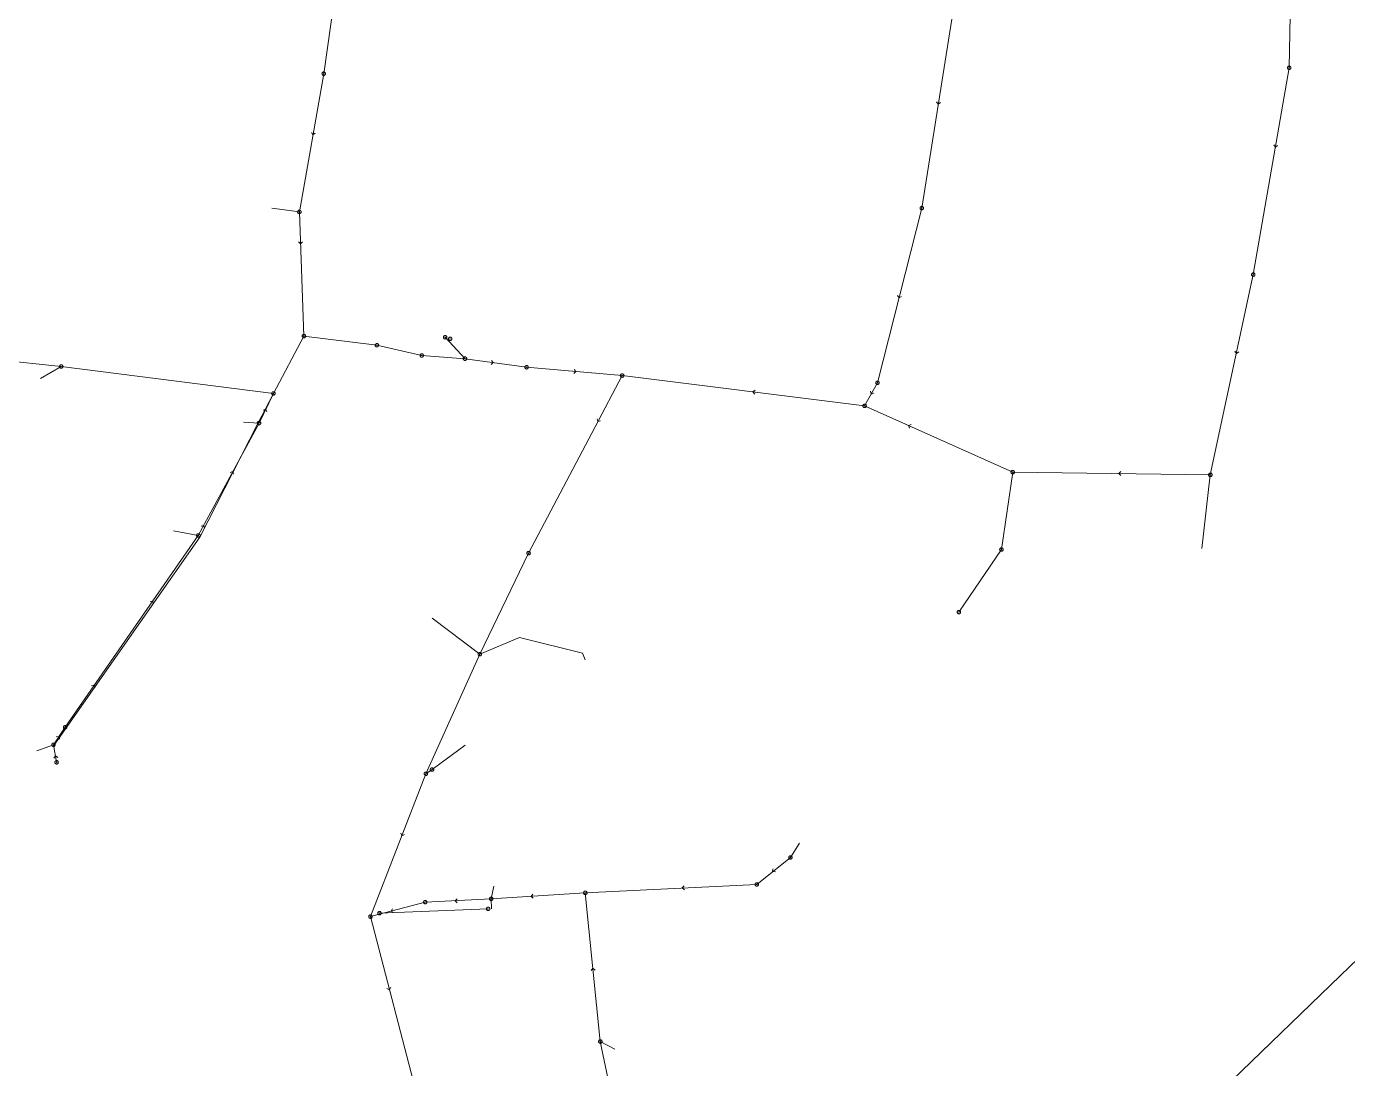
# Model space of a CAD drawing. Header units: metres. Extents: x 25504150 to 25508618, y 6694193 to 6702753.
# Drawn here: x 25504978.4 to 25505330.6, y 6696324.8 to 6696602.7 of the extents above; entities that cross this region are included whole.
import ezdxf

# ---------------------------------------------------------------- set-up
doc = ezdxf.new("R2010")
doc.units = ezdxf.units.M
for name, pattern in [('Sewer_node', [0]), ('Viemariputket', [0]), ('Viemarivarusteet', [0])]:
    doc.linetypes.add(name, pattern=pattern)
for name, color, linetype, lineweight in [('Sewer_node', 7, 'Sewer_node', 0), ('Viemariputket', 7, 'Viemariputket', 0), ('Viemarivarusteet', 7, 'Viemarivarusteet', 0)]:
    doc.layers.add(name, color=color, linetype=linetype, lineweight=lineweight)

msp = doc.modelspace()

# ---------------------------------------------------------------- linework, layer by layer
at = {"layer": 'Sewer_node', "color": 46, "linetype": 'Continuous', "true_color": 0x7f5f00, "flags": 128}
for points, elevation in [([(25505058.12, 6696590.08), (25505058.11, 6696590.15), (25505058.1, 6696590.23), (25505058.07, 6696590.29), (25505058.03, 6696590.36), (25505057.98, 6696590.41), (25505057.93, 6696590.46), (25505057.86, 6696590.5), (25505057.8, 6696590.53), (25505057.72, 6696590.54), (25505057.65, 6696590.55), (25505057.58, 6696590.54), (25505057.5, 6696590.53), (25505057.44, 6696590.5), (25505057.37, 6696590.46), (25505057.32, 6696590.41), (25505057.27, 6696590.36), (25505057.23, 6696590.29), (25505057.2, 6696590.23), (25505057.19, 6696590.15), (25505057.18, 6696590.08), (25505057.19, 6696590.01), (25505057.2, 6696589.93), (25505057.23, 6696589.87), (25505057.27, 6696589.8), (25505057.32, 6696589.75), (25505057.37, 6696589.7), (25505057.44, 6696589.66), (25505057.5, 6696589.63), (25505057.58, 6696589.62), (25505057.65, 6696589.61), (25505057.72, 6696589.62), (25505057.8, 6696589.63), (25505057.86, 6696589.66), (25505057.93, 6696589.7), (25505057.98, 6696589.75), (25505058.03, 6696589.8), (25505058.07, 6696589.87), (25505058.1, 6696589.93), (25505058.11, 6696590.01)], 41.61), ([(25505315.49, 6696591.67), (25505315.48, 6696591.74), (25505315.47, 6696591.81), (25505315.44, 6696591.88), (25505315.4, 6696591.94), (25505315.36, 6696592), (25505315.3, 6696592.04), (25505315.24, 6696592.08), (25505315.17, 6696592.11), (25505315.1, 6696592.12), (25505315.03, 6696592.13), (25505314.96, 6696592.12), (25505314.89, 6696592.11), (25505314.82, 6696592.08), (25505314.76, 6696592.04), (25505314.7, 6696592), (25505314.66, 6696591.94), (25505314.62, 6696591.88), (25505314.59, 6696591.81), (25505314.58, 6696591.74), (25505314.57, 6696591.67), (25505314.58, 6696591.6), (25505314.59, 6696591.53), (25505314.62, 6696591.46), (25505314.66, 6696591.4), (25505314.7, 6696591.34), (25505314.76, 6696591.3), (25505314.82, 6696591.26), (25505314.89, 6696591.23), (25505314.96, 6696591.22), (25505315.03, 6696591.21), (25505315.1, 6696591.22), (25505315.17, 6696591.23), (25505315.24, 6696591.26), (25505315.3, 6696591.3), (25505315.36, 6696591.34), (25505315.4, 6696591.4), (25505315.44, 6696591.46), (25505315.47, 6696591.53), (25505315.48, 6696591.6)], 42.36), ([(25505051.62, 6696553.23), (25505051.61, 6696553.3), (25505051.6, 6696553.38), (25505051.57, 6696553.44), (25505051.53, 6696553.51), (25505051.48, 6696553.56), (25505051.43, 6696553.61), (25505051.36, 6696553.65), (25505051.3, 6696553.68), (25505051.22, 6696553.69), (25505051.15, 6696553.7), (25505051.08, 6696553.69), (25505051, 6696553.68), (25505050.94, 6696553.65), (25505050.87, 6696553.61), (25505050.82, 6696553.56), (25505050.77, 6696553.51), (25505050.73, 6696553.44), (25505050.7, 6696553.38), (25505050.69, 6696553.3), (25505050.68, 6696553.23), (25505050.69, 6696553.16), (25505050.7, 6696553.08), (25505050.73, 6696553.02), (25505050.77, 6696552.95), (25505050.82, 6696552.9), (25505050.87, 6696552.85), (25505050.94, 6696552.81), (25505051, 6696552.78), (25505051.08, 6696552.77), (25505051.15, 6696552.76), (25505051.22, 6696552.77), (25505051.3, 6696552.78), (25505051.36, 6696552.81), (25505051.43, 6696552.85), (25505051.48, 6696552.9), (25505051.53, 6696552.95), (25505051.57, 6696553.02), (25505051.6, 6696553.08), (25505051.61, 6696553.16)], 41.94), ([(25505305.91, 6696536.51), (25505305.9, 6696536.58), (25505305.89, 6696536.65), (25505305.86, 6696536.72), (25505305.82, 6696536.78), (25505305.78, 6696536.84), (25505305.72, 6696536.88), (25505305.66, 6696536.92), (25505305.59, 6696536.95), (25505305.52, 6696536.96), (25505305.45, 6696536.97), (25505305.38, 6696536.96), (25505305.31, 6696536.95), (25505305.24, 6696536.92), (25505305.18, 6696536.88), (25505305.12, 6696536.84), (25505305.08, 6696536.78), (25505305.04, 6696536.72), (25505305.01, 6696536.65), (25505305, 6696536.58), (25505304.99, 6696536.51), (25505305, 6696536.44), (25505305.01, 6696536.37), (25505305.04, 6696536.3), (25505305.08, 6696536.24), (25505305.12, 6696536.18), (25505305.18, 6696536.14), (25505305.24, 6696536.1), (25505305.31, 6696536.07), (25505305.38, 6696536.06), (25505305.45, 6696536.05), (25505305.52, 6696536.06), (25505305.59, 6696536.07), (25505305.66, 6696536.1), (25505305.72, 6696536.14), (25505305.78, 6696536.18), (25505305.82, 6696536.24), (25505305.86, 6696536.3), (25505305.89, 6696536.37), (25505305.9, 6696536.44)], 41.41), ([(25505052.82, 6696520.13), (25505052.81, 6696520.2), (25505052.8, 6696520.27), (25505052.77, 6696520.34), (25505052.73, 6696520.4), (25505052.69, 6696520.46), (25505052.63, 6696520.5), (25505052.57, 6696520.54), (25505052.5, 6696520.57), (25505052.43, 6696520.58), (25505052.36, 6696520.59), (25505052.29, 6696520.58), (25505052.22, 6696520.57), (25505052.15, 6696520.54), (25505052.09, 6696520.5), (25505052.03, 6696520.46), (25505051.99, 6696520.4), (25505051.95, 6696520.34), (25505051.92, 6696520.27), (25505051.91, 6696520.2), (25505051.9, 6696520.13), (25505051.91, 6696520.06), (25505051.92, 6696519.99), (25505051.95, 6696519.92), (25505051.99, 6696519.86), (25505052.03, 6696519.8), (25505052.09, 6696519.76), (25505052.15, 6696519.72), (25505052.22, 6696519.69), (25505052.29, 6696519.68), (25505052.36, 6696519.67), (25505052.43, 6696519.68), (25505052.5, 6696519.69), (25505052.57, 6696519.72), (25505052.63, 6696519.76), (25505052.69, 6696519.8), (25505052.73, 6696519.86), (25505052.77, 6696519.92), (25505052.8, 6696519.99), (25505052.81, 6696520.06)], 41.94), ([(25505072.29, 6696517.68), (25505072.28, 6696517.75), (25505072.27, 6696517.82), (25505072.24, 6696517.89), (25505072.2, 6696517.95), (25505072.16, 6696518.01), (25505072.1, 6696518.05), (25505072.04, 6696518.09), (25505071.97, 6696518.12), (25505071.9, 6696518.13), (25505071.83, 6696518.14), (25505071.76, 6696518.13), (25505071.69, 6696518.12), (25505071.62, 6696518.09), (25505071.56, 6696518.05), (25505071.5, 6696518.01), (25505071.46, 6696517.95), (25505071.42, 6696517.89), (25505071.39, 6696517.82), (25505071.38, 6696517.75), (25505071.37, 6696517.68), (25505071.38, 6696517.61), (25505071.39, 6696517.54), (25505071.42, 6696517.47), (25505071.46, 6696517.41), (25505071.5, 6696517.35), (25505071.56, 6696517.31), (25505071.62, 6696517.27), (25505071.69, 6696517.24), (25505071.76, 6696517.23), (25505071.83, 6696517.22), (25505071.9, 6696517.23), (25505071.97, 6696517.24), (25505072.04, 6696517.27), (25505072.1, 6696517.31), (25505072.16, 6696517.35), (25505072.2, 6696517.41), (25505072.24, 6696517.47), (25505072.27, 6696517.54), (25505072.28, 6696517.61)], 40.75), ([(25504988.12, 6696512.01), (25504988.11, 6696512.08), (25504988.1, 6696512.15), (25504988.07, 6696512.22), (25504988.03, 6696512.28), (25504987.99, 6696512.34), (25504987.93, 6696512.38), (25504987.87, 6696512.42), (25504987.8, 6696512.45), (25504987.73, 6696512.46), (25504987.66, 6696512.47), (25504987.59, 6696512.46), (25504987.52, 6696512.45), (25504987.45, 6696512.42), (25504987.39, 6696512.38), (25504987.33, 6696512.34), (25504987.29, 6696512.28), (25504987.25, 6696512.22), (25504987.22, 6696512.15), (25504987.21, 6696512.08), (25504987.2, 6696512.01), (25504987.21, 6696511.94), (25504987.22, 6696511.87), (25504987.25, 6696511.8), (25504987.29, 6696511.74), (25504987.33, 6696511.68), (25504987.39, 6696511.64), (25504987.45, 6696511.6), (25504987.52, 6696511.57), (25504987.59, 6696511.56), (25504987.66, 6696511.55), (25504987.73, 6696511.56), (25504987.8, 6696511.57), (25504987.87, 6696511.6), (25504987.93, 6696511.64), (25504987.99, 6696511.68), (25504988.03, 6696511.74), (25504988.07, 6696511.8), (25504988.1, 6696511.87), (25504988.11, 6696511.94)], 44.94), ([(25505084.24, 6696514.95), (25505084.23, 6696515.02), (25505084.22, 6696515.09), (25505084.19, 6696515.16), (25505084.15, 6696515.22), (25505084.11, 6696515.28), (25505084.05, 6696515.32), (25505083.99, 6696515.36), (25505083.92, 6696515.39), (25505083.85, 6696515.4), (25505083.78, 6696515.41), (25505083.71, 6696515.4), (25505083.64, 6696515.39), (25505083.57, 6696515.36), (25505083.51, 6696515.32), (25505083.45, 6696515.28), (25505083.41, 6696515.22), (25505083.37, 6696515.16), (25505083.34, 6696515.09), (25505083.33, 6696515.02), (25505083.32, 6696514.95), (25505083.33, 6696514.88), (25505083.34, 6696514.81), (25505083.37, 6696514.74), (25505083.41, 6696514.68), (25505083.45, 6696514.62), (25505083.51, 6696514.58), (25505083.57, 6696514.54), (25505083.64, 6696514.51), (25505083.71, 6696514.5), (25505083.78, 6696514.49), (25505083.85, 6696514.5), (25505083.92, 6696514.51), (25505083.99, 6696514.54), (25505084.05, 6696514.58), (25505084.11, 6696514.62), (25505084.15, 6696514.68), (25505084.19, 6696514.74), (25505084.22, 6696514.81), (25505084.23, 6696514.88)], 40.28), ([(25505095.78, 6696514.1), (25505095.77, 6696514.17), (25505095.76, 6696514.25), (25505095.73, 6696514.31), (25505095.69, 6696514.38), (25505095.64, 6696514.43), (25505095.59, 6696514.48), (25505095.52, 6696514.52), (25505095.46, 6696514.55), (25505095.38, 6696514.56), (25505095.31, 6696514.57), (25505095.24, 6696514.56), (25505095.16, 6696514.55), (25505095.1, 6696514.52), (25505095.03, 6696514.48), (25505094.98, 6696514.43), (25505094.93, 6696514.38), (25505094.89, 6696514.31), (25505094.86, 6696514.25), (25505094.85, 6696514.17), (25505094.84, 6696514.1), (25505094.85, 6696514.03), (25505094.86, 6696513.95), (25505094.89, 6696513.89), (25505094.93, 6696513.82), (25505094.98, 6696513.77), (25505095.03, 6696513.72), (25505095.1, 6696513.68), (25505095.16, 6696513.65), (25505095.24, 6696513.64), (25505095.31, 6696513.63), (25505095.38, 6696513.64), (25505095.46, 6696513.65), (25505095.52, 6696513.68), (25505095.59, 6696513.72), (25505095.64, 6696513.77), (25505095.69, 6696513.82), (25505095.73, 6696513.89), (25505095.76, 6696513.95), (25505095.77, 6696514.03)], 39.91), ([(25505112.18, 6696511.8), (25505112.17, 6696511.87), (25505112.16, 6696511.94), (25505112.13, 6696512.01), (25505112.09, 6696512.07), (25505112.05, 6696512.13), (25505111.99, 6696512.17), (25505111.93, 6696512.21), (25505111.86, 6696512.24), (25505111.79, 6696512.25), (25505111.72, 6696512.26), (25505111.65, 6696512.25), (25505111.58, 6696512.24), (25505111.51, 6696512.21), (25505111.45, 6696512.17), (25505111.39, 6696512.13), (25505111.35, 6696512.07), (25505111.31, 6696512.01), (25505111.28, 6696511.94), (25505111.27, 6696511.87), (25505111.26, 6696511.8), (25505111.27, 6696511.73), (25505111.28, 6696511.66), (25505111.31, 6696511.59), (25505111.35, 6696511.53), (25505111.39, 6696511.47), (25505111.45, 6696511.43), (25505111.51, 6696511.39), (25505111.58, 6696511.36), (25505111.65, 6696511.35), (25505111.72, 6696511.34), (25505111.79, 6696511.35), (25505111.86, 6696511.36), (25505111.93, 6696511.39), (25505111.99, 6696511.43), (25505112.05, 6696511.47), (25505112.09, 6696511.53), (25505112.13, 6696511.59), (25505112.16, 6696511.66), (25505112.17, 6696511.73)], 39.2), ([(25505137.67, 6696509.58), (25505137.66, 6696509.65), (25505137.65, 6696509.72), (25505137.62, 6696509.79), (25505137.58, 6696509.85), (25505137.54, 6696509.91), (25505137.48, 6696509.95), (25505137.42, 6696509.99), (25505137.35, 6696510.02), (25505137.28, 6696510.03), (25505137.21, 6696510.04), (25505137.14, 6696510.03), (25505137.07, 6696510.02), (25505137, 6696509.99), (25505136.94, 6696509.95), (25505136.88, 6696509.91), (25505136.84, 6696509.85), (25505136.8, 6696509.79), (25505136.77, 6696509.72), (25505136.76, 6696509.65), (25505136.75, 6696509.58), (25505136.76, 6696509.51), (25505136.77, 6696509.44), (25505136.8, 6696509.37), (25505136.84, 6696509.31), (25505136.88, 6696509.25), (25505136.94, 6696509.21), (25505137, 6696509.17), (25505137.07, 6696509.14), (25505137.14, 6696509.13), (25505137.21, 6696509.12), (25505137.28, 6696509.13), (25505137.35, 6696509.14), (25505137.42, 6696509.17), (25505137.48, 6696509.21), (25505137.54, 6696509.25), (25505137.58, 6696509.31), (25505137.62, 6696509.37), (25505137.65, 6696509.44), (25505137.66, 6696509.51)], 39.08), ([(25505044.69, 6696504.83), (25505044.68, 6696504.9), (25505044.67, 6696504.97), (25505044.64, 6696505.04), (25505044.6, 6696505.1), (25505044.56, 6696505.16), (25505044.5, 6696505.2), (25505044.44, 6696505.24), (25505044.37, 6696505.27), (25505044.3, 6696505.28), (25505044.23, 6696505.29), (25505044.16, 6696505.28), (25505044.09, 6696505.27), (25505044.02, 6696505.24), (25505043.96, 6696505.2), (25505043.9, 6696505.16), (25505043.86, 6696505.1), (25505043.82, 6696505.04), (25505043.79, 6696504.97), (25505043.78, 6696504.9), (25505043.77, 6696504.83), (25505043.78, 6696504.76), (25505043.79, 6696504.69), (25505043.82, 6696504.62), (25505043.86, 6696504.56), (25505043.9, 6696504.5), (25505043.96, 6696504.46), (25505044.02, 6696504.42), (25505044.09, 6696504.39), (25505044.16, 6696504.38), (25505044.23, 6696504.37), (25505044.3, 6696504.38), (25505044.37, 6696504.39), (25505044.44, 6696504.42), (25505044.5, 6696504.46), (25505044.56, 6696504.5), (25505044.6, 6696504.56), (25505044.64, 6696504.62), (25505044.67, 6696504.69), (25505044.68, 6696504.76)], 42.04), ([(25505202.3, 6696501.51), (25505202.29, 6696501.58), (25505202.28, 6696501.65), (25505202.25, 6696501.72), (25505202.21, 6696501.78), (25505202.17, 6696501.84), (25505202.11, 6696501.88), (25505202.05, 6696501.92), (25505201.98, 6696501.95), (25505201.91, 6696501.96), (25505201.84, 6696501.97), (25505201.77, 6696501.96), (25505201.7, 6696501.95), (25505201.63, 6696501.92), (25505201.57, 6696501.88), (25505201.51, 6696501.84), (25505201.47, 6696501.78), (25505201.43, 6696501.72), (25505201.4, 6696501.65), (25505201.39, 6696501.58), (25505201.38, 6696501.51), (25505201.39, 6696501.44), (25505201.4, 6696501.37), (25505201.43, 6696501.3), (25505201.47, 6696501.24), (25505201.51, 6696501.18), (25505201.57, 6696501.14), (25505201.63, 6696501.1), (25505201.7, 6696501.07), (25505201.77, 6696501.06), (25505201.84, 6696501.05), (25505201.91, 6696501.06), (25505201.98, 6696501.07), (25505202.05, 6696501.1), (25505202.11, 6696501.14), (25505202.17, 6696501.18), (25505202.21, 6696501.24), (25505202.25, 6696501.3), (25505202.28, 6696501.37), (25505202.29, 6696501.44)], 39.6), ([(25505040.87, 6696496.94), (25505040.86, 6696497.01), (25505040.85, 6696497.09), (25505040.82, 6696497.15), (25505040.78, 6696497.22), (25505040.73, 6696497.27), (25505040.68, 6696497.32), (25505040.61, 6696497.36), (25505040.55, 6696497.39), (25505040.47, 6696497.4), (25505040.4, 6696497.41), (25505040.33, 6696497.4), (25505040.25, 6696497.39), (25505040.19, 6696497.36), (25505040.12, 6696497.32), (25505040.07, 6696497.27), (25505040.02, 6696497.22), (25505039.98, 6696497.15), (25505039.95, 6696497.09), (25505039.94, 6696497.01), (25505039.93, 6696496.94), (25505039.94, 6696496.87), (25505039.95, 6696496.79), (25505039.98, 6696496.73), (25505040.02, 6696496.66), (25505040.07, 6696496.61), (25505040.12, 6696496.56), (25505040.19, 6696496.52), (25505040.25, 6696496.49), (25505040.33, 6696496.48), (25505040.4, 6696496.47), (25505040.47, 6696496.48), (25505040.55, 6696496.49), (25505040.61, 6696496.52), (25505040.68, 6696496.56), (25505040.73, 6696496.61), (25505040.78, 6696496.66), (25505040.82, 6696496.73), (25505040.85, 6696496.79), (25505040.86, 6696496.87)], 100), ([(25505241.78, 6696483.82), (25505241.77, 6696483.89), (25505241.76, 6696483.96), (25505241.73, 6696484.03), (25505241.69, 6696484.09), (25505241.65, 6696484.15), (25505241.59, 6696484.19), (25505241.53, 6696484.23), (25505241.46, 6696484.26), (25505241.39, 6696484.27), (25505241.32, 6696484.28), (25505241.25, 6696484.27), (25505241.18, 6696484.26), (25505241.11, 6696484.23), (25505241.05, 6696484.19), (25505240.99, 6696484.15), (25505240.95, 6696484.09), (25505240.91, 6696484.03), (25505240.88, 6696483.96), (25505240.87, 6696483.89), (25505240.86, 6696483.82), (25505240.87, 6696483.75), (25505240.88, 6696483.68), (25505240.91, 6696483.61), (25505240.95, 6696483.55), (25505240.99, 6696483.49), (25505241.05, 6696483.45), (25505241.11, 6696483.41), (25505241.18, 6696483.38), (25505241.25, 6696483.37), (25505241.32, 6696483.36), (25505241.39, 6696483.37), (25505241.46, 6696483.38), (25505241.53, 6696483.41), (25505241.59, 6696483.45), (25505241.65, 6696483.49), (25505241.69, 6696483.55), (25505241.73, 6696483.61), (25505241.76, 6696483.68), (25505241.77, 6696483.75)], 39.96), ([(25505294.46, 6696483.12), (25505294.45, 6696483.19), (25505294.44, 6696483.26), (25505294.41, 6696483.33), (25505294.37, 6696483.39), (25505294.33, 6696483.45), (25505294.27, 6696483.49), (25505294.21, 6696483.53), (25505294.14, 6696483.56), (25505294.07, 6696483.57), (25505294, 6696483.58), (25505293.93, 6696483.57), (25505293.86, 6696483.56), (25505293.79, 6696483.53), (25505293.73, 6696483.49), (25505293.67, 6696483.45), (25505293.63, 6696483.39), (25505293.59, 6696483.33), (25505293.56, 6696483.26), (25505293.55, 6696483.19), (25505293.54, 6696483.12), (25505293.55, 6696483.05), (25505293.56, 6696482.98), (25505293.59, 6696482.91), (25505293.63, 6696482.85), (25505293.67, 6696482.79), (25505293.73, 6696482.75), (25505293.79, 6696482.71), (25505293.86, 6696482.68), (25505293.93, 6696482.67), (25505294, 6696482.66), (25505294.07, 6696482.67), (25505294.14, 6696482.68), (25505294.21, 6696482.71), (25505294.27, 6696482.75), (25505294.33, 6696482.79), (25505294.37, 6696482.85), (25505294.41, 6696482.91), (25505294.44, 6696482.98), (25505294.45, 6696483.05)], 39.1), ([(25505024.68, 6696466.94), (25505024.67, 6696467.01), (25505024.66, 6696467.09), (25505024.63, 6696467.15), (25505024.59, 6696467.22), (25505024.54, 6696467.27), (25505024.49, 6696467.32), (25505024.42, 6696467.36), (25505024.36, 6696467.39), (25505024.28, 6696467.4), (25505024.21, 6696467.41), (25505024.14, 6696467.4), (25505024.06, 6696467.39), (25505024, 6696467.36), (25505023.93, 6696467.32), (25505023.88, 6696467.27), (25505023.83, 6696467.22), (25505023.79, 6696467.15), (25505023.76, 6696467.09), (25505023.75, 6696467.01), (25505023.74, 6696466.94), (25505023.75, 6696466.87), (25505023.76, 6696466.79), (25505023.79, 6696466.73), (25505023.83, 6696466.66), (25505023.88, 6696466.61), (25505023.93, 6696466.56), (25505024, 6696466.52), (25505024.06, 6696466.49), (25505024.14, 6696466.48), (25505024.21, 6696466.47), (25505024.28, 6696466.48), (25505024.36, 6696466.49), (25505024.42, 6696466.52), (25505024.49, 6696466.56), (25505024.54, 6696466.61), (25505024.59, 6696466.66), (25505024.63, 6696466.73), (25505024.66, 6696466.79), (25505024.67, 6696466.87)], 100), ([(25505112.73, 6696462.23), (25505112.72, 6696462.3), (25505112.71, 6696462.37), (25505112.68, 6696462.44), (25505112.64, 6696462.5), (25505112.6, 6696462.56), (25505112.54, 6696462.6), (25505112.48, 6696462.64), (25505112.41, 6696462.67), (25505112.34, 6696462.68), (25505112.27, 6696462.69), (25505112.2, 6696462.68), (25505112.13, 6696462.67), (25505112.06, 6696462.64), (25505112, 6696462.6), (25505111.94, 6696462.56), (25505111.9, 6696462.5), (25505111.86, 6696462.44), (25505111.83, 6696462.37), (25505111.82, 6696462.3), (25505111.81, 6696462.23), (25505111.82, 6696462.16), (25505111.83, 6696462.09), (25505111.86, 6696462.02), (25505111.9, 6696461.96), (25505111.94, 6696461.9), (25505112, 6696461.86), (25505112.06, 6696461.82), (25505112.13, 6696461.79), (25505112.2, 6696461.78), (25505112.27, 6696461.77), (25505112.34, 6696461.78), (25505112.41, 6696461.79), (25505112.48, 6696461.82), (25505112.54, 6696461.86), (25505112.6, 6696461.9), (25505112.64, 6696461.96), (25505112.68, 6696462.02), (25505112.71, 6696462.09), (25505112.72, 6696462.16)], 38.56), ([(25505099.71, 6696435.29), (25505099.7, 6696435.36), (25505099.69, 6696435.43), (25505099.66, 6696435.5), (25505099.62, 6696435.56), (25505099.58, 6696435.62), (25505099.52, 6696435.66), (25505099.46, 6696435.7), (25505099.39, 6696435.73), (25505099.32, 6696435.74), (25505099.25, 6696435.75), (25505099.18, 6696435.74), (25505099.11, 6696435.73), (25505099.04, 6696435.7), (25505098.98, 6696435.66), (25505098.92, 6696435.62), (25505098.88, 6696435.56), (25505098.84, 6696435.5), (25505098.81, 6696435.43), (25505098.8, 6696435.36), (25505098.79, 6696435.29), (25505098.8, 6696435.22), (25505098.81, 6696435.15), (25505098.84, 6696435.08), (25505098.88, 6696435.02), (25505098.92, 6696434.96), (25505098.98, 6696434.92), (25505099.04, 6696434.88), (25505099.11, 6696434.85), (25505099.18, 6696434.84), (25505099.25, 6696434.83), (25505099.32, 6696434.84), (25505099.39, 6696434.85), (25505099.46, 6696434.88), (25505099.52, 6696434.92), (25505099.58, 6696434.96), (25505099.62, 6696435.02), (25505099.66, 6696435.08), (25505099.69, 6696435.15), (25505099.7, 6696435.22)], 38.88), ([(25504989.15, 6696415.8), (25504989.14, 6696415.87), (25504989.13, 6696415.94), (25504989.1, 6696416.01), (25504989.06, 6696416.07), (25504989.02, 6696416.13), (25504988.96, 6696416.17), (25504988.9, 6696416.21), (25504988.83, 6696416.24), (25504988.76, 6696416.25), (25504988.69, 6696416.26), (25504988.62, 6696416.25), (25504988.55, 6696416.24), (25504988.48, 6696416.21), (25504988.42, 6696416.17), (25504988.36, 6696416.13), (25504988.32, 6696416.07), (25504988.28, 6696416.01), (25504988.25, 6696415.94), (25504988.24, 6696415.87), (25504988.23, 6696415.8), (25504988.24, 6696415.73), (25504988.25, 6696415.66), (25504988.28, 6696415.59), (25504988.32, 6696415.53), (25504988.36, 6696415.47), (25504988.42, 6696415.43), (25504988.48, 6696415.39), (25504988.55, 6696415.36), (25504988.62, 6696415.35), (25504988.69, 6696415.34), (25504988.76, 6696415.35), (25504988.83, 6696415.36), (25504988.9, 6696415.39), (25504988.96, 6696415.43), (25504989.02, 6696415.47), (25504989.06, 6696415.53), (25504989.1, 6696415.59), (25504989.13, 6696415.66), (25504989.14, 6696415.73)], 100), ([(25504986.04, 6696411.13), (25504986.03, 6696411.2), (25504986.02, 6696411.27), (25504985.99, 6696411.34), (25504985.95, 6696411.4), (25504985.91, 6696411.46), (25504985.85, 6696411.5), (25504985.79, 6696411.54), (25504985.72, 6696411.57), (25504985.65, 6696411.58), (25504985.58, 6696411.59), (25504985.51, 6696411.58), (25504985.44, 6696411.57), (25504985.37, 6696411.54), (25504985.31, 6696411.5), (25504985.25, 6696411.46), (25504985.21, 6696411.4), (25504985.17, 6696411.34), (25504985.14, 6696411.27), (25504985.13, 6696411.2), (25504985.12, 6696411.13), (25504985.13, 6696411.06), (25504985.14, 6696410.99), (25504985.17, 6696410.92), (25504985.21, 6696410.86), (25504985.25, 6696410.8), (25504985.31, 6696410.76), (25504985.37, 6696410.72), (25504985.44, 6696410.69), (25504985.51, 6696410.68), (25504985.58, 6696410.67), (25504985.65, 6696410.68), (25504985.72, 6696410.69), (25504985.79, 6696410.72), (25504985.85, 6696410.76), (25504985.91, 6696410.8), (25504985.95, 6696410.86), (25504985.99, 6696410.92), (25504986.02, 6696410.99), (25504986.03, 6696411.06)], 100), ([(25504986.9, 6696406.47), (25504986.89, 6696406.54), (25504986.88, 6696406.61), (25504986.85, 6696406.68), (25504986.81, 6696406.74), (25504986.77, 6696406.8), (25504986.71, 6696406.84), (25504986.65, 6696406.88), (25504986.58, 6696406.91), (25504986.51, 6696406.92), (25504986.44, 6696406.93), (25504986.37, 6696406.92), (25504986.3, 6696406.91), (25504986.23, 6696406.88), (25504986.17, 6696406.84), (25504986.11, 6696406.8), (25504986.07, 6696406.74), (25504986.03, 6696406.68), (25504986, 6696406.61), (25504985.99, 6696406.54), (25504985.98, 6696406.47), (25504985.99, 6696406.4), (25504986, 6696406.33), (25504986.03, 6696406.26), (25504986.07, 6696406.2), (25504986.11, 6696406.14), (25504986.17, 6696406.1), (25504986.23, 6696406.06), (25504986.3, 6696406.03), (25504986.37, 6696406.02), (25504986.44, 6696406.01), (25504986.51, 6696406.02), (25504986.58, 6696406.03), (25504986.65, 6696406.06), (25504986.71, 6696406.1), (25504986.77, 6696406.14), (25504986.81, 6696406.2), (25504986.85, 6696406.26), (25504986.88, 6696406.33), (25504986.89, 6696406.4)], 39.82), ([(25505085.35, 6696403.42), (25505085.34, 6696403.49), (25505085.33, 6696403.56), (25505085.3, 6696403.63), (25505085.26, 6696403.69), (25505085.22, 6696403.75), (25505085.16, 6696403.79), (25505085.1, 6696403.83), (25505085.03, 6696403.86), (25505084.96, 6696403.87), (25505084.89, 6696403.88), (25505084.82, 6696403.87), (25505084.75, 6696403.86), (25505084.68, 6696403.83), (25505084.62, 6696403.79), (25505084.56, 6696403.75), (25505084.52, 6696403.69), (25505084.48, 6696403.63), (25505084.45, 6696403.56), (25505084.44, 6696403.49), (25505084.43, 6696403.42), (25505084.44, 6696403.35), (25505084.45, 6696403.28), (25505084.48, 6696403.21), (25505084.52, 6696403.15), (25505084.56, 6696403.09), (25505084.62, 6696403.05), (25505084.68, 6696403.01), (25505084.75, 6696402.98), (25505084.82, 6696402.97), (25505084.89, 6696402.96), (25505084.96, 6696402.97), (25505085.03, 6696402.98), (25505085.1, 6696403.01), (25505085.16, 6696403.05), (25505085.22, 6696403.09), (25505085.26, 6696403.15), (25505085.3, 6696403.21), (25505085.33, 6696403.28), (25505085.34, 6696403.35)], 39.1), ([(25505086.97, 6696404.53), (25505086.96, 6696404.6), (25505086.95, 6696404.67), (25505086.92, 6696404.74), (25505086.88, 6696404.8), (25505086.84, 6696404.86), (25505086.78, 6696404.9), (25505086.72, 6696404.94), (25505086.65, 6696404.97), (25505086.58, 6696404.98), (25505086.51, 6696404.99), (25505086.44, 6696404.98), (25505086.37, 6696404.97), (25505086.3, 6696404.94), (25505086.24, 6696404.9), (25505086.18, 6696404.86), (25505086.14, 6696404.8), (25505086.1, 6696404.74), (25505086.07, 6696404.67), (25505086.06, 6696404.6), (25505086.05, 6696404.53), (25505086.06, 6696404.46), (25505086.07, 6696404.39), (25505086.1, 6696404.32), (25505086.14, 6696404.26), (25505086.18, 6696404.2), (25505086.24, 6696404.16), (25505086.3, 6696404.12), (25505086.37, 6696404.09), (25505086.44, 6696404.08), (25505086.51, 6696404.07), (25505086.58, 6696404.08), (25505086.65, 6696404.09), (25505086.72, 6696404.12), (25505086.78, 6696404.16), (25505086.84, 6696404.2), (25505086.88, 6696404.26), (25505086.92, 6696404.32), (25505086.95, 6696404.39), (25505086.96, 6696404.46)], 39.48), ([(25505182.52, 6696381.1), (25505182.51, 6696381.17), (25505182.5, 6696381.24), (25505182.47, 6696381.31), (25505182.43, 6696381.37), (25505182.39, 6696381.43), (25505182.33, 6696381.47), (25505182.27, 6696381.51), (25505182.2, 6696381.54), (25505182.13, 6696381.55), (25505182.06, 6696381.56), (25505181.99, 6696381.55), (25505181.92, 6696381.54), (25505181.85, 6696381.51), (25505181.79, 6696381.47), (25505181.73, 6696381.43), (25505181.69, 6696381.37), (25505181.65, 6696381.31), (25505181.62, 6696381.24), (25505181.61, 6696381.17), (25505181.6, 6696381.1), (25505181.61, 6696381.03), (25505181.62, 6696380.96), (25505181.65, 6696380.89), (25505181.69, 6696380.83), (25505181.73, 6696380.77), (25505181.79, 6696380.73), (25505181.85, 6696380.69), (25505181.92, 6696380.66), (25505181.99, 6696380.65), (25505182.06, 6696380.64), (25505182.13, 6696380.65), (25505182.2, 6696380.66), (25505182.27, 6696380.69), (25505182.33, 6696380.73), (25505182.39, 6696380.77), (25505182.43, 6696380.83), (25505182.47, 6696380.89), (25505182.5, 6696380.96), (25505182.51, 6696381.03)], 41.04), ([(25505127.84, 6696371.66), (25505127.83, 6696371.73), (25505127.82, 6696371.8), (25505127.79, 6696371.87), (25505127.75, 6696371.93), (25505127.71, 6696371.99), (25505127.65, 6696372.03), (25505127.59, 6696372.07), (25505127.52, 6696372.1), (25505127.45, 6696372.11), (25505127.38, 6696372.12), (25505127.31, 6696372.11), (25505127.24, 6696372.1), (25505127.17, 6696372.07), (25505127.11, 6696372.03), (25505127.05, 6696371.99), (25505127.01, 6696371.93), (25505126.97, 6696371.87), (25505126.94, 6696371.8), (25505126.93, 6696371.73), (25505126.92, 6696371.66), (25505126.93, 6696371.59), (25505126.94, 6696371.52), (25505126.97, 6696371.45), (25505127.01, 6696371.39), (25505127.05, 6696371.33), (25505127.11, 6696371.29), (25505127.17, 6696371.25), (25505127.24, 6696371.22), (25505127.31, 6696371.21), (25505127.38, 6696371.2), (25505127.45, 6696371.21), (25505127.52, 6696371.22), (25505127.59, 6696371.25), (25505127.65, 6696371.29), (25505127.71, 6696371.33), (25505127.75, 6696371.39), (25505127.79, 6696371.45), (25505127.82, 6696371.52), (25505127.83, 6696371.59)], 39.94), ([(25505173.55, 6696373.91), (25505173.54, 6696373.98), (25505173.53, 6696374.05), (25505173.5, 6696374.12), (25505173.46, 6696374.18), (25505173.42, 6696374.24), (25505173.36, 6696374.28), (25505173.3, 6696374.32), (25505173.23, 6696374.35), (25505173.16, 6696374.36), (25505173.09, 6696374.37), (25505173.02, 6696374.36), (25505172.95, 6696374.35), (25505172.88, 6696374.32), (25505172.82, 6696374.28), (25505172.76, 6696374.24), (25505172.72, 6696374.18), (25505172.68, 6696374.12), (25505172.65, 6696374.05), (25505172.64, 6696373.98), (25505172.63, 6696373.91), (25505172.64, 6696373.84), (25505172.65, 6696373.77), (25505172.68, 6696373.7), (25505172.72, 6696373.64), (25505172.76, 6696373.58), (25505172.82, 6696373.54), (25505172.88, 6696373.5), (25505172.95, 6696373.47), (25505173.02, 6696373.46), (25505173.09, 6696373.45), (25505173.16, 6696373.46), (25505173.23, 6696373.47), (25505173.3, 6696373.5), (25505173.36, 6696373.54), (25505173.42, 6696373.58), (25505173.46, 6696373.64), (25505173.5, 6696373.7), (25505173.53, 6696373.77), (25505173.54, 6696373.84)], 40.83), ([(25505085.17, 6696369.19), (25505085.16, 6696369.26), (25505085.15, 6696369.33), (25505085.12, 6696369.4), (25505085.08, 6696369.46), (25505085.04, 6696369.52), (25505084.98, 6696369.56), (25505084.92, 6696369.6), (25505084.85, 6696369.63), (25505084.78, 6696369.64), (25505084.71, 6696369.65), (25505084.64, 6696369.64), (25505084.57, 6696369.63), (25505084.5, 6696369.6), (25505084.44, 6696369.56), (25505084.38, 6696369.52), (25505084.34, 6696369.46), (25505084.3, 6696369.4), (25505084.27, 6696369.33), (25505084.26, 6696369.26), (25505084.25, 6696369.19), (25505084.26, 6696369.12), (25505084.27, 6696369.05), (25505084.3, 6696368.98), (25505084.34, 6696368.92), (25505084.38, 6696368.86), (25505084.44, 6696368.82), (25505084.5, 6696368.78), (25505084.57, 6696368.75), (25505084.64, 6696368.74), (25505084.71, 6696368.73), (25505084.78, 6696368.74), (25505084.85, 6696368.75), (25505084.92, 6696368.78), (25505084.98, 6696368.82), (25505085.04, 6696368.86), (25505085.08, 6696368.92), (25505085.12, 6696368.98), (25505085.15, 6696369.05), (25505085.16, 6696369.12)], 39.04), ([(25505102.75, 6696370.07), (25505102.74, 6696370.14), (25505102.73, 6696370.21), (25505102.7, 6696370.28), (25505102.66, 6696370.34), (25505102.62, 6696370.4), (25505102.56, 6696370.44), (25505102.5, 6696370.48), (25505102.43, 6696370.51), (25505102.36, 6696370.52), (25505102.29, 6696370.53), (25505102.22, 6696370.52), (25505102.15, 6696370.51), (25505102.08, 6696370.48), (25505102.02, 6696370.44), (25505101.96, 6696370.4), (25505101.92, 6696370.34), (25505101.88, 6696370.28), (25505101.85, 6696370.21), (25505101.84, 6696370.14), (25505101.83, 6696370.07), (25505101.84, 6696370), (25505101.85, 6696369.93), (25505101.88, 6696369.86), (25505101.92, 6696369.8), (25505101.96, 6696369.74), (25505102.02, 6696369.7), (25505102.08, 6696369.66), (25505102.15, 6696369.63), (25505102.22, 6696369.62), (25505102.29, 6696369.61), (25505102.36, 6696369.62), (25505102.43, 6696369.63), (25505102.5, 6696369.66), (25505102.56, 6696369.7), (25505102.62, 6696369.74), (25505102.66, 6696369.8), (25505102.7, 6696369.86), (25505102.73, 6696369.93), (25505102.74, 6696370)], 39.42), ([(25505070.56, 6696365.32), (25505070.55, 6696365.39), (25505070.54, 6696365.46), (25505070.51, 6696365.53), (25505070.47, 6696365.59), (25505070.43, 6696365.65), (25505070.37, 6696365.69), (25505070.31, 6696365.73), (25505070.24, 6696365.76), (25505070.17, 6696365.77), (25505070.1, 6696365.78), (25505070.03, 6696365.77), (25505069.96, 6696365.76), (25505069.89, 6696365.73), (25505069.83, 6696365.69), (25505069.77, 6696365.65), (25505069.73, 6696365.59), (25505069.69, 6696365.53), (25505069.66, 6696365.46), (25505069.65, 6696365.39), (25505069.64, 6696365.32), (25505069.65, 6696365.25), (25505069.66, 6696365.18), (25505069.69, 6696365.11), (25505069.73, 6696365.05), (25505069.77, 6696364.99), (25505069.83, 6696364.95), (25505069.89, 6696364.91), (25505069.96, 6696364.88), (25505070.03, 6696364.87), (25505070.1, 6696364.86), (25505070.17, 6696364.87), (25505070.24, 6696364.88), (25505070.31, 6696364.91), (25505070.37, 6696364.95), (25505070.43, 6696364.99), (25505070.47, 6696365.05), (25505070.51, 6696365.11), (25505070.54, 6696365.18), (25505070.55, 6696365.25)], 38.94), ([(25505131.84, 6696332.01), (25505131.83, 6696332.08), (25505131.82, 6696332.15), (25505131.79, 6696332.22), (25505131.75, 6696332.28), (25505131.71, 6696332.34), (25505131.65, 6696332.38), (25505131.59, 6696332.42), (25505131.52, 6696332.45), (25505131.45, 6696332.46), (25505131.38, 6696332.47), (25505131.31, 6696332.46), (25505131.24, 6696332.45), (25505131.17, 6696332.42), (25505131.11, 6696332.38), (25505131.05, 6696332.34), (25505131.01, 6696332.28), (25505130.97, 6696332.22), (25505130.94, 6696332.15), (25505130.93, 6696332.08), (25505130.92, 6696332.01), (25505130.93, 6696331.94), (25505130.94, 6696331.87), (25505130.97, 6696331.8), (25505131.01, 6696331.74), (25505131.05, 6696331.68), (25505131.11, 6696331.64), (25505131.17, 6696331.6), (25505131.24, 6696331.57), (25505131.31, 6696331.56), (25505131.38, 6696331.55), (25505131.45, 6696331.56), (25505131.52, 6696331.57), (25505131.59, 6696331.6), (25505131.65, 6696331.64), (25505131.71, 6696331.68), (25505131.75, 6696331.74), (25505131.79, 6696331.8), (25505131.82, 6696331.87), (25505131.83, 6696331.94)], 41.19)]:
    msp.add_lwpolyline(points, close=True, dxfattribs=dict(at, elevation=elevation))
for points in [[(25505221, 6696582.54), (25505221.46, 6696581.95), (25505222.05, 6696582.4)], [(25505054.35, 6696574.41), (25505054.78, 6696573.8), (25505055.39, 6696574.23)], [(25505310.91, 6696571.13), (25505311.35, 6696570.52), (25505311.95, 6696570.96)], [(25505050.91, 6696545.23), (25505051.46, 6696544.73), (25505051.97, 6696545.27)], [(25505210.6, 6696530.95), (25505211.01, 6696530.32), (25505211.64, 6696530.71)], [(25505300.52, 6696516.11), (25505300.94, 6696515.5), (25505301.56, 6696515.91)], [(25505102.26, 6696512.58), (25505102.85, 6696513.04), (25505102.41, 6696513.63)], [(25505124.3, 6696510.16), (25505124.86, 6696510.66), (25505124.37, 6696511.22)], [(25505172.66, 6696505.71), (25505172.08, 6696505.23), (25505172.55, 6696504.65)], [(25505203.37, 6696505.39), (25505203.6, 6696504.67), (25505204.3, 6696504.89)], [(25505042.45, 6696499.92), (25505042.19, 6696500.63), (25505041.49, 6696500.38)], [(25505130.53, 6696498.05), (25505130.76, 6696497.34), (25505131.47, 6696497.56)], [(25505214.21, 6696496.57), (25505213.52, 6696496.28), (25505213.8, 6696495.59)], [(25505033.63, 6696483.26), (25505033.41, 6696483.98), (25505032.7, 6696483.76)], [(25505270.14, 6696483.98), (25505269.61, 6696483.45), (25505270.14, 6696482.92)], [(25505025.88, 6696468.9), (25505025.66, 6696469.61), (25505024.95, 6696469.4)], [(25505012.21, 6696448.71), (25505012.07, 6696449.45), (25505011.34, 6696449.32)], [(25504996.63, 6696426.29), (25504996.49, 6696427.03), (25504995.76, 6696426.9)], [(25504987.24, 6696412.64), (25504987.08, 6696413.38), (25504986.35, 6696413.23)], [(25504986.74, 6696407.79), (25504986.12, 6696408.21), (25504985.7, 6696407.6)], [(25505078.16, 6696387.57), (25505078.48, 6696386.89), (25505079.16, 6696387.21)], [(25505177.39, 6696378.07), (25505177.31, 6696377.32), (25505178.05, 6696377.24)], [(25505153.72, 6696373.56), (25505153.24, 6696372.98), (25505153.8, 6696372.5)], [(25505093.18, 6696370.1), (25505092.69, 6696369.53), (25505093.25, 6696369.04)], [(25505113.38, 6696371.27), (25505112.9, 6696370.69), (25505113.47, 6696370.21)], [(25505075.96, 6696367.43), (25505075.61, 6696366.77), (25505076.25, 6696366.41)], [(25505130, 6696351.08), (25505129.41, 6696351.54), (25505128.95, 6696350.95)], [(25505074.51, 6696346.2), (25505075.16, 6696345.83), (25505075.53, 6696346.48)]]:
    msp.add_lwpolyline(points, dxfattribs=at)
for points in [[(25505217.54, 6696554.26), (25505217.53, 6696554.33), (25505217.52, 6696554.4), (25505217.49, 6696554.47), (25505217.45, 6696554.53), (25505217.41, 6696554.59), (25505217.35, 6696554.63), (25505217.29, 6696554.67), (25505217.22, 6696554.7), (25505217.15, 6696554.71), (25505217.08, 6696554.72), (25505217.01, 6696554.71), (25505216.94, 6696554.7), (25505216.87, 6696554.67), (25505216.81, 6696554.63), (25505216.75, 6696554.59), (25505216.71, 6696554.53), (25505216.67, 6696554.47), (25505216.64, 6696554.4), (25505216.63, 6696554.33), (25505216.62, 6696554.26), (25505216.63, 6696554.19), (25505216.64, 6696554.12), (25505216.67, 6696554.05), (25505216.71, 6696553.99), (25505216.75, 6696553.93), (25505216.81, 6696553.89), (25505216.87, 6696553.85), (25505216.94, 6696553.82), (25505217.01, 6696553.81), (25505217.08, 6696553.8), (25505217.15, 6696553.81), (25505217.22, 6696553.82), (25505217.29, 6696553.85), (25505217.35, 6696553.89), (25505217.41, 6696553.93), (25505217.45, 6696553.99), (25505217.49, 6696554.05), (25505217.52, 6696554.12), (25505217.53, 6696554.19)], [(25505090.47, 6696519.8), (25505090.46, 6696519.87), (25505090.45, 6696519.94), (25505090.42, 6696520.01), (25505090.38, 6696520.07), (25505090.34, 6696520.13), (25505090.28, 6696520.17), (25505090.22, 6696520.21), (25505090.15, 6696520.24), (25505090.08, 6696520.25), (25505090.01, 6696520.26), (25505089.94, 6696520.25), (25505089.87, 6696520.24), (25505089.8, 6696520.21), (25505089.74, 6696520.17), (25505089.68, 6696520.13), (25505089.64, 6696520.07), (25505089.6, 6696520.01), (25505089.57, 6696519.94), (25505089.56, 6696519.87), (25505089.55, 6696519.8), (25505089.56, 6696519.73), (25505089.57, 6696519.66), (25505089.6, 6696519.59), (25505089.64, 6696519.53), (25505089.68, 6696519.47), (25505089.74, 6696519.43), (25505089.8, 6696519.39), (25505089.87, 6696519.36), (25505089.94, 6696519.35), (25505090.01, 6696519.34), (25505090.08, 6696519.35), (25505090.15, 6696519.36), (25505090.22, 6696519.39), (25505090.28, 6696519.43), (25505090.34, 6696519.47), (25505090.38, 6696519.53), (25505090.42, 6696519.59), (25505090.45, 6696519.66), (25505090.46, 6696519.73)], [(25505091.82, 6696519.37), (25505091.81, 6696519.44), (25505091.8, 6696519.52), (25505091.77, 6696519.58), (25505091.73, 6696519.65), (25505091.68, 6696519.7), (25505091.63, 6696519.75), (25505091.56, 6696519.79), (25505091.5, 6696519.82), (25505091.42, 6696519.83), (25505091.35, 6696519.84), (25505091.28, 6696519.83), (25505091.2, 6696519.82), (25505091.14, 6696519.79), (25505091.07, 6696519.75), (25505091.02, 6696519.7), (25505090.97, 6696519.65), (25505090.93, 6696519.58), (25505090.9, 6696519.52), (25505090.89, 6696519.44), (25505090.88, 6696519.37), (25505090.89, 6696519.3), (25505090.9, 6696519.22), (25505090.93, 6696519.16), (25505090.97, 6696519.09), (25505091.02, 6696519.04), (25505091.07, 6696518.99), (25505091.14, 6696518.95), (25505091.2, 6696518.92), (25505091.28, 6696518.91), (25505091.35, 6696518.9), (25505091.42, 6696518.91), (25505091.5, 6696518.92), (25505091.56, 6696518.95), (25505091.63, 6696518.99), (25505091.68, 6696519.04), (25505091.73, 6696519.09), (25505091.77, 6696519.16), (25505091.8, 6696519.22), (25505091.81, 6696519.3)], [(25505205.72, 6696507.67), (25505205.71, 6696507.74), (25505205.7, 6696507.81), (25505205.67, 6696507.88), (25505205.63, 6696507.94), (25505205.59, 6696508), (25505205.53, 6696508.04), (25505205.47, 6696508.08), (25505205.4, 6696508.11), (25505205.33, 6696508.12), (25505205.26, 6696508.13), (25505205.19, 6696508.12), (25505205.12, 6696508.11), (25505205.05, 6696508.08), (25505204.99, 6696508.04), (25505204.93, 6696508), (25505204.89, 6696507.94), (25505204.85, 6696507.88), (25505204.82, 6696507.81), (25505204.81, 6696507.74), (25505204.8, 6696507.67), (25505204.81, 6696507.6), (25505204.82, 6696507.53), (25505204.85, 6696507.46), (25505204.89, 6696507.4), (25505204.93, 6696507.34), (25505204.99, 6696507.3), (25505205.05, 6696507.26), (25505205.12, 6696507.23), (25505205.19, 6696507.22), (25505205.26, 6696507.21), (25505205.33, 6696507.22), (25505205.4, 6696507.23), (25505205.47, 6696507.26), (25505205.53, 6696507.3), (25505205.59, 6696507.34), (25505205.63, 6696507.4), (25505205.67, 6696507.46), (25505205.7, 6696507.53), (25505205.71, 6696507.6)]]:
    msp.add_lwpolyline(points, close=True, dxfattribs=at)
at = {"layer": 'Sewer_node', "color": 252, "linetype": 'Continuous', "lineweight": 9, "true_color": 0x848484, "flags": 128}
for points, elevation in [([(25505238.76, 6696463.2), (25505238.75, 6696463.27), (25505238.74, 6696463.34), (25505238.71, 6696463.41), (25505238.67, 6696463.47), (25505238.63, 6696463.53), (25505238.57, 6696463.57), (25505238.51, 6696463.61), (25505238.44, 6696463.64), (25505238.37, 6696463.65), (25505238.3, 6696463.66), (25505238.23, 6696463.65), (25505238.16, 6696463.64), (25505238.09, 6696463.61), (25505238.03, 6696463.57), (25505237.97, 6696463.53), (25505237.93, 6696463.47), (25505237.89, 6696463.41), (25505237.86, 6696463.34), (25505237.85, 6696463.27), (25505237.84, 6696463.2), (25505237.85, 6696463.13), (25505237.86, 6696463.06), (25505237.89, 6696462.99), (25505237.93, 6696462.93), (25505237.97, 6696462.87), (25505238.03, 6696462.83), (25505238.09, 6696462.79), (25505238.16, 6696462.76), (25505238.23, 6696462.75), (25505238.3, 6696462.74), (25505238.37, 6696462.75), (25505238.44, 6696462.76), (25505238.51, 6696462.79), (25505238.57, 6696462.83), (25505238.63, 6696462.87), (25505238.67, 6696462.93), (25505238.71, 6696462.99), (25505238.74, 6696463.06), (25505238.75, 6696463.13)], 40.22), ([(25505227.43, 6696446.53), (25505227.42, 6696446.6), (25505227.41, 6696446.67), (25505227.38, 6696446.74), (25505227.34, 6696446.8), (25505227.3, 6696446.86), (25505227.24, 6696446.9), (25505227.18, 6696446.94), (25505227.11, 6696446.97), (25505227.04, 6696446.98), (25505226.97, 6696446.99), (25505226.9, 6696446.98), (25505226.83, 6696446.97), (25505226.76, 6696446.94), (25505226.7, 6696446.9), (25505226.64, 6696446.86), (25505226.6, 6696446.8), (25505226.56, 6696446.74), (25505226.53, 6696446.67), (25505226.52, 6696446.6), (25505226.51, 6696446.53), (25505226.52, 6696446.46), (25505226.53, 6696446.39), (25505226.56, 6696446.32), (25505226.6, 6696446.26), (25505226.64, 6696446.2), (25505226.7, 6696446.16), (25505226.76, 6696446.12), (25505226.83, 6696446.09), (25505226.9, 6696446.08), (25505226.97, 6696446.07), (25505227.04, 6696446.08), (25505227.11, 6696446.09), (25505227.18, 6696446.12), (25505227.24, 6696446.16), (25505227.3, 6696446.2), (25505227.34, 6696446.26), (25505227.38, 6696446.32), (25505227.41, 6696446.39), (25505227.42, 6696446.46)], 41.28), ([(25505072.96, 6696366.25), (25505072.95, 6696366.32), (25505072.94, 6696366.39), (25505072.91, 6696366.46), (25505072.87, 6696366.52), (25505072.83, 6696366.58), (25505072.77, 6696366.62), (25505072.71, 6696366.66), (25505072.64, 6696366.69), (25505072.57, 6696366.7), (25505072.5, 6696366.71), (25505072.43, 6696366.7), (25505072.36, 6696366.69), (25505072.29, 6696366.66), (25505072.23, 6696366.62), (25505072.17, 6696366.58), (25505072.13, 6696366.52), (25505072.09, 6696366.46), (25505072.06, 6696366.39), (25505072.05, 6696366.32), (25505072.04, 6696366.25), (25505072.05, 6696366.18), (25505072.06, 6696366.11), (25505072.09, 6696366.04), (25505072.13, 6696365.98), (25505072.17, 6696365.92), (25505072.23, 6696365.88), (25505072.29, 6696365.84), (25505072.36, 6696365.81), (25505072.43, 6696365.8), (25505072.5, 6696365.79), (25505072.57, 6696365.8), (25505072.64, 6696365.81), (25505072.71, 6696365.84), (25505072.77, 6696365.88), (25505072.83, 6696365.92), (25505072.87, 6696365.98), (25505072.91, 6696366.04), (25505072.94, 6696366.11), (25505072.95, 6696366.18)], 39.07), ([(25505101.94, 6696367.38), (25505101.93, 6696367.45), (25505101.92, 6696367.52), (25505101.89, 6696367.59), (25505101.85, 6696367.65), (25505101.81, 6696367.71), (25505101.75, 6696367.75), (25505101.69, 6696367.79), (25505101.62, 6696367.82), (25505101.55, 6696367.83), (25505101.48, 6696367.84), (25505101.41, 6696367.83), (25505101.34, 6696367.82), (25505101.27, 6696367.79), (25505101.21, 6696367.75), (25505101.15, 6696367.71), (25505101.11, 6696367.65), (25505101.07, 6696367.59), (25505101.04, 6696367.52), (25505101.03, 6696367.45), (25505101.02, 6696367.38), (25505101.03, 6696367.31), (25505101.04, 6696367.24), (25505101.07, 6696367.17), (25505101.11, 6696367.11), (25505101.15, 6696367.05), (25505101.21, 6696367.01), (25505101.27, 6696366.97), (25505101.34, 6696366.94), (25505101.41, 6696366.93), (25505101.48, 6696366.92), (25505101.55, 6696366.93), (25505101.62, 6696366.94), (25505101.69, 6696366.97), (25505101.75, 6696367.01), (25505101.81, 6696367.05), (25505101.85, 6696367.11), (25505101.89, 6696367.17), (25505101.92, 6696367.24), (25505101.93, 6696367.31)], 39.4)]:
    msp.add_lwpolyline(points, close=True, dxfattribs=dict(at, elevation=elevation))
at = {"layer": 'Viemariputket', "color": 1, "linetype": 'Continuous', "lineweight": 15}
for p, q in [((25505315.03, 6696591.67), (25505316.24, 6696653.36, 41)), ((25505057.65, 6696590.08, 38.78), (25505065.1, 6696642.87, 39.11)), ((25505217.08, 6696554.26), (25505226.32, 6696612.65)), ((25505051.15, 6696553.23, 38.59), (25505057.65, 6696590.08, 38.79)), ((25505305.45, 6696536.51), (25505315.03, 6696591.67)), ((25505051.15, 6696553.23, 40.39), (25505043.84, 6696554.26)), ((25505052.36, 6696520.13, 38.39), (25505051.15, 6696553.23, 38.57)), ((25505205.26, 6696507.67), (25505217.08, 6696554.26)), ((25505294, 6696483.12), (25505305.45, 6696536.51)), ((25505052.36, 6696520.13, 38.29), (25505044.23, 6696504.83, 38.37)), ((25505071.83, 6696517.68, 37.44), (25505052.36, 6696520.13, 38.29)), ((25505095.31, 6696514.1), (25505090.01, 6696519.8)), ((25505083.78, 6696514.95), (25505071.83, 6696517.68)), ((25504987.66, 6696512.01, 42.41), (25504961.25, 6696514.74, 42.98)), ((25505095.31, 6696514.1), (25505083.78, 6696514.95)), ((25505111.72, 6696511.8), (25505095.31, 6696514.1)), ((25504987.66, 6696512.01, 49.11), (25504982.16, 6696508.83)), ((25505044.23, 6696504.83, 40.15), (25504987.66, 6696512.01)), ((25505137.21, 6696509.58), (25505111.72, 6696511.8)), ((25505130.01, 6696495.91), (25505137.21, 6696509.58)), ((25505137.21, 6696509.58), (25505201.84, 6696501.51)), ((25505201.84, 6696501.51), (25505205.26, 6696507.67)), ((25505040.4, 6696496.94, 38.46), (25505044.23, 6696504.83, 38.38)), ((25505201.84, 6696501.51), (25505241.32, 6696483.82)), ((25505024.21, 6696466.94, 38.53), (25505040.4, 6696496.94, 38.46)), ((25505040.4, 6696496.94, 38.46), (25505036.29, 6696497.2)), ((25505112.27, 6696462.23), (25505130.01, 6696495.91)), ((25505241.32, 6696483.82), (25505294, 6696483.12)), ((25505294, 6696483.12, 38), (25505291.76, 6696463.45, 39.24)), ((25504988.69, 6696415.8, 38.73), (25505024.21, 6696466.94, 38.53)), ((25505024.21, 6696466.94, 38.54), (25505017.62, 6696468.19)), ((25505099.25, 6696435.29), (25505112.27, 6696462.23)), ((25505099.25, 6696435.29), (25505086.54, 6696444.93)), ((25505084.89, 6696403.42), (25505099.25, 6696435.29)), ((25504985.58, 6696411.13, 38.8), (25504988.69, 6696415.8, 38.79)), ((25504985.58, 6696411.13, 38.87), (25504981.2, 6696409.49)), ((25504985.58, 6696411.13, 38.86), (25504986.44, 6696406.47, 38.93)), ((25505086.51, 6696404.53), (25505095.38, 6696411.04)), ((25505070.1, 6696365.32), (25505084.89, 6696403.42)), ((25505086.51, 6696404.53), (25505084.89, 6696403.42)), ((25505182.06, 6696381.1), (25505184.52, 6696384.92)), ((25505182.06, 6696381.1), (25505173.09, 6696373.91)), ((25505102.29, 6696370.07, 37.72), (25505102.98, 6696373.41, 37.76)), ((25505127.38, 6696371.66), (25505102.29, 6696370.07)), ((25505173.09, 6696373.91), (25505127.38, 6696371.66)), ((25505131.38, 6696332.01), (25505127.38, 6696371.66)), ((25505084.71, 6696369.19), (25505070.1, 6696365.32)), ((25505102.29, 6696370.07), (25505084.71, 6696369.19)), ((25505102.29, 6696370.07, 37.62), (25505102.35, 6696367.44)), ((25505083.21, 6696314.89), (25505070.1, 6696365.32)), ((25505131.38, 6696332.01), (25505133.43, 6696321.89)), ((25505135.29, 6696329.95), (25505131.38, 6696332.01))]:
    msp.add_line(p, q, dxfattribs=at)
at = {"layer": 'Viemariputket', "color": 251, "linetype": 'Continuous', "lineweight": 5, "true_color": 0x595959}
for p, q in [((25505044.23, 6696504.83, 38.38), (25505040.11, 6696496.8, 38.41)), ((25505040.11, 6696496.8, 38.41), (25505024.6, 6696466.52, 38.53)), ((25505024.6, 6696466.52, 38.56), (25504985.68, 6696410.92, 38.84))]:
    msp.add_line(p, q, dxfattribs=at)
at = {"layer": 'Viemariputket', "color": 251, "linetype": 'Continuous', "lineweight": 15, "true_color": 0x595959}
for p, q in [((25505241.32, 6696483.82), (25505238.3, 6696463.2)), ((25505238.3, 6696463.2), (25505226.97, 6696446.53)), ((25505072.5, 6696366.25), (25505101.48, 6696367.38))]:
    msp.add_line(p, q, dxfattribs=at)
at = {"layer": 'Viemariputket', "color": 1, "linetype": 'Continuous', "lineweight": 15}
for points in [[(25505057.06, 6696087.2, 2.22), (25505074.27, 6696103.87, 3.05), (25505107.8, 6696136.19, 0), (25505143.79, 6696170.88, 3.01), (25505143.79, 6696170.88, 4.53), (25505328.67, 6696349.63, 0), (25505364.65, 6696384.26, 0), (25505491.9, 6696506.67, 0), (25505521.5, 6696535.18, 0), (25505661.43, 6696669.92, 0), (25505679.3, 6696687.12, 0), (25505720.94, 6696727.26, 0), (25505726.74, 6696735.13, 0), (25505745.76, 6696760.22, 0), (25505780.85, 6696807.92, 0), (25505829.83, 6696874.58, 0), (25505913.91, 6696988.94, 0), (25505931.05, 6697012.24, 0), (25506031.4, 6697148.66, 0), (25506049.22, 6697172.9, 0), (25506184.72, 6697356.56, 6.26)], [(25505099.25, 6696435.29, 37.33), (25505109.86, 6696439.75, 0), (25505126.64, 6696435.57, 0), (25505127.33, 6696433.76, 0)]]:
    msp.add_polyline3d(points, dxfattribs=at)
at = {"layer": 'Viemarivarusteet', "color": 1}
for p in [(25505057.65, 6696590.08, 41.61), (25505315.03, 6696591.67, 42.36), (25505051.15, 6696553.23, 41.94), (25505217.08, 6696554.26), (25505305.45, 6696536.51, 41.41), (25505052.36, 6696520.13, 41.94), (25505090.01, 6696519.8), (25505071.83, 6696517.68, 40.75), (25505091.35, 6696519.37), (25505083.78, 6696514.95, 40.28), (25505095.31, 6696514.1, 39.91), (25504987.66, 6696512.01, 44.94), (25505111.72, 6696511.8, 39.2), (25505137.21, 6696509.58, 39.08), (25505205.26, 6696507.67), (25505044.23, 6696504.83, 42.04), (25505201.84, 6696501.51, 39.6), (25505040.4, 6696496.94, 100), (25505241.32, 6696483.82, 39.96), (25505294, 6696483.12, 39.1), (25505024.21, 6696466.94, 100), (25505112.27, 6696462.23, 38.56), (25505099.25, 6696435.29, 38.88), (25504988.69, 6696415.8, 100), (25504985.58, 6696411.13, 100), (25504986.44, 6696406.47, 39.82), (25505084.89, 6696403.42, 39.1), (25505086.51, 6696404.53, 39.48), (25505182.06, 6696381.1, 41.04), (25505127.38, 6696371.66, 39.94), (25505173.09, 6696373.91, 40.83), (25505084.71, 6696369.19, 39.04), (25505102.29, 6696370.07, 39.42), (25505070.1, 6696365.32, 38.94), (25505131.38, 6696332.01, 41.19)]:
    msp.add_point(p, dxfattribs=at)
at = {"layer": 'Viemarivarusteet', "color": 30, "true_color": 0xff7f00}
for p in [(25505238.3, 6696463.2, 40.22), (25505226.97, 6696446.53, 41.28), (25505072.5, 6696366.25, 39.07), (25505101.48, 6696367.38, 39.4)]:
    msp.add_point(p, dxfattribs=at)

doc.saveas('drawing.dxf')
